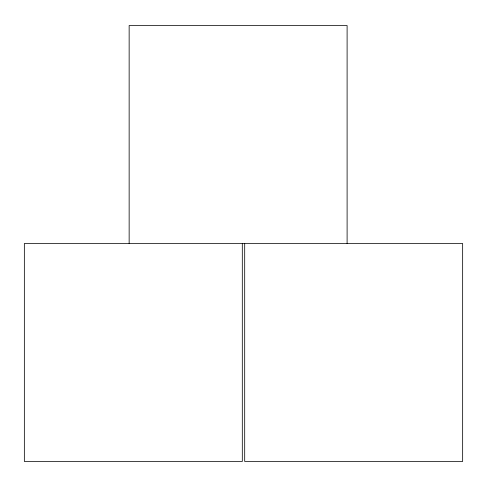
<?xml version="1.0" encoding="UTF-8"?>
<svg xmlns="http://www.w3.org/2000/svg" width="487" height="487" viewBox="0 0 487 487"><rect width="100%" height="100%" fill="white"/><g stroke="black" fill="none" stroke-linecap="round" stroke-linejoin="round"><path stroke-width="0.73" d="M347.103 243.5L347.103 25.543L129.146 25.543L129.146 243.5M244.693 243.5L244.693 461.457L462.65 461.457L462.65 243.5L24.35 243.5L24.35 461.457L242.307 461.457L242.307 243.5"/></g></svg>
